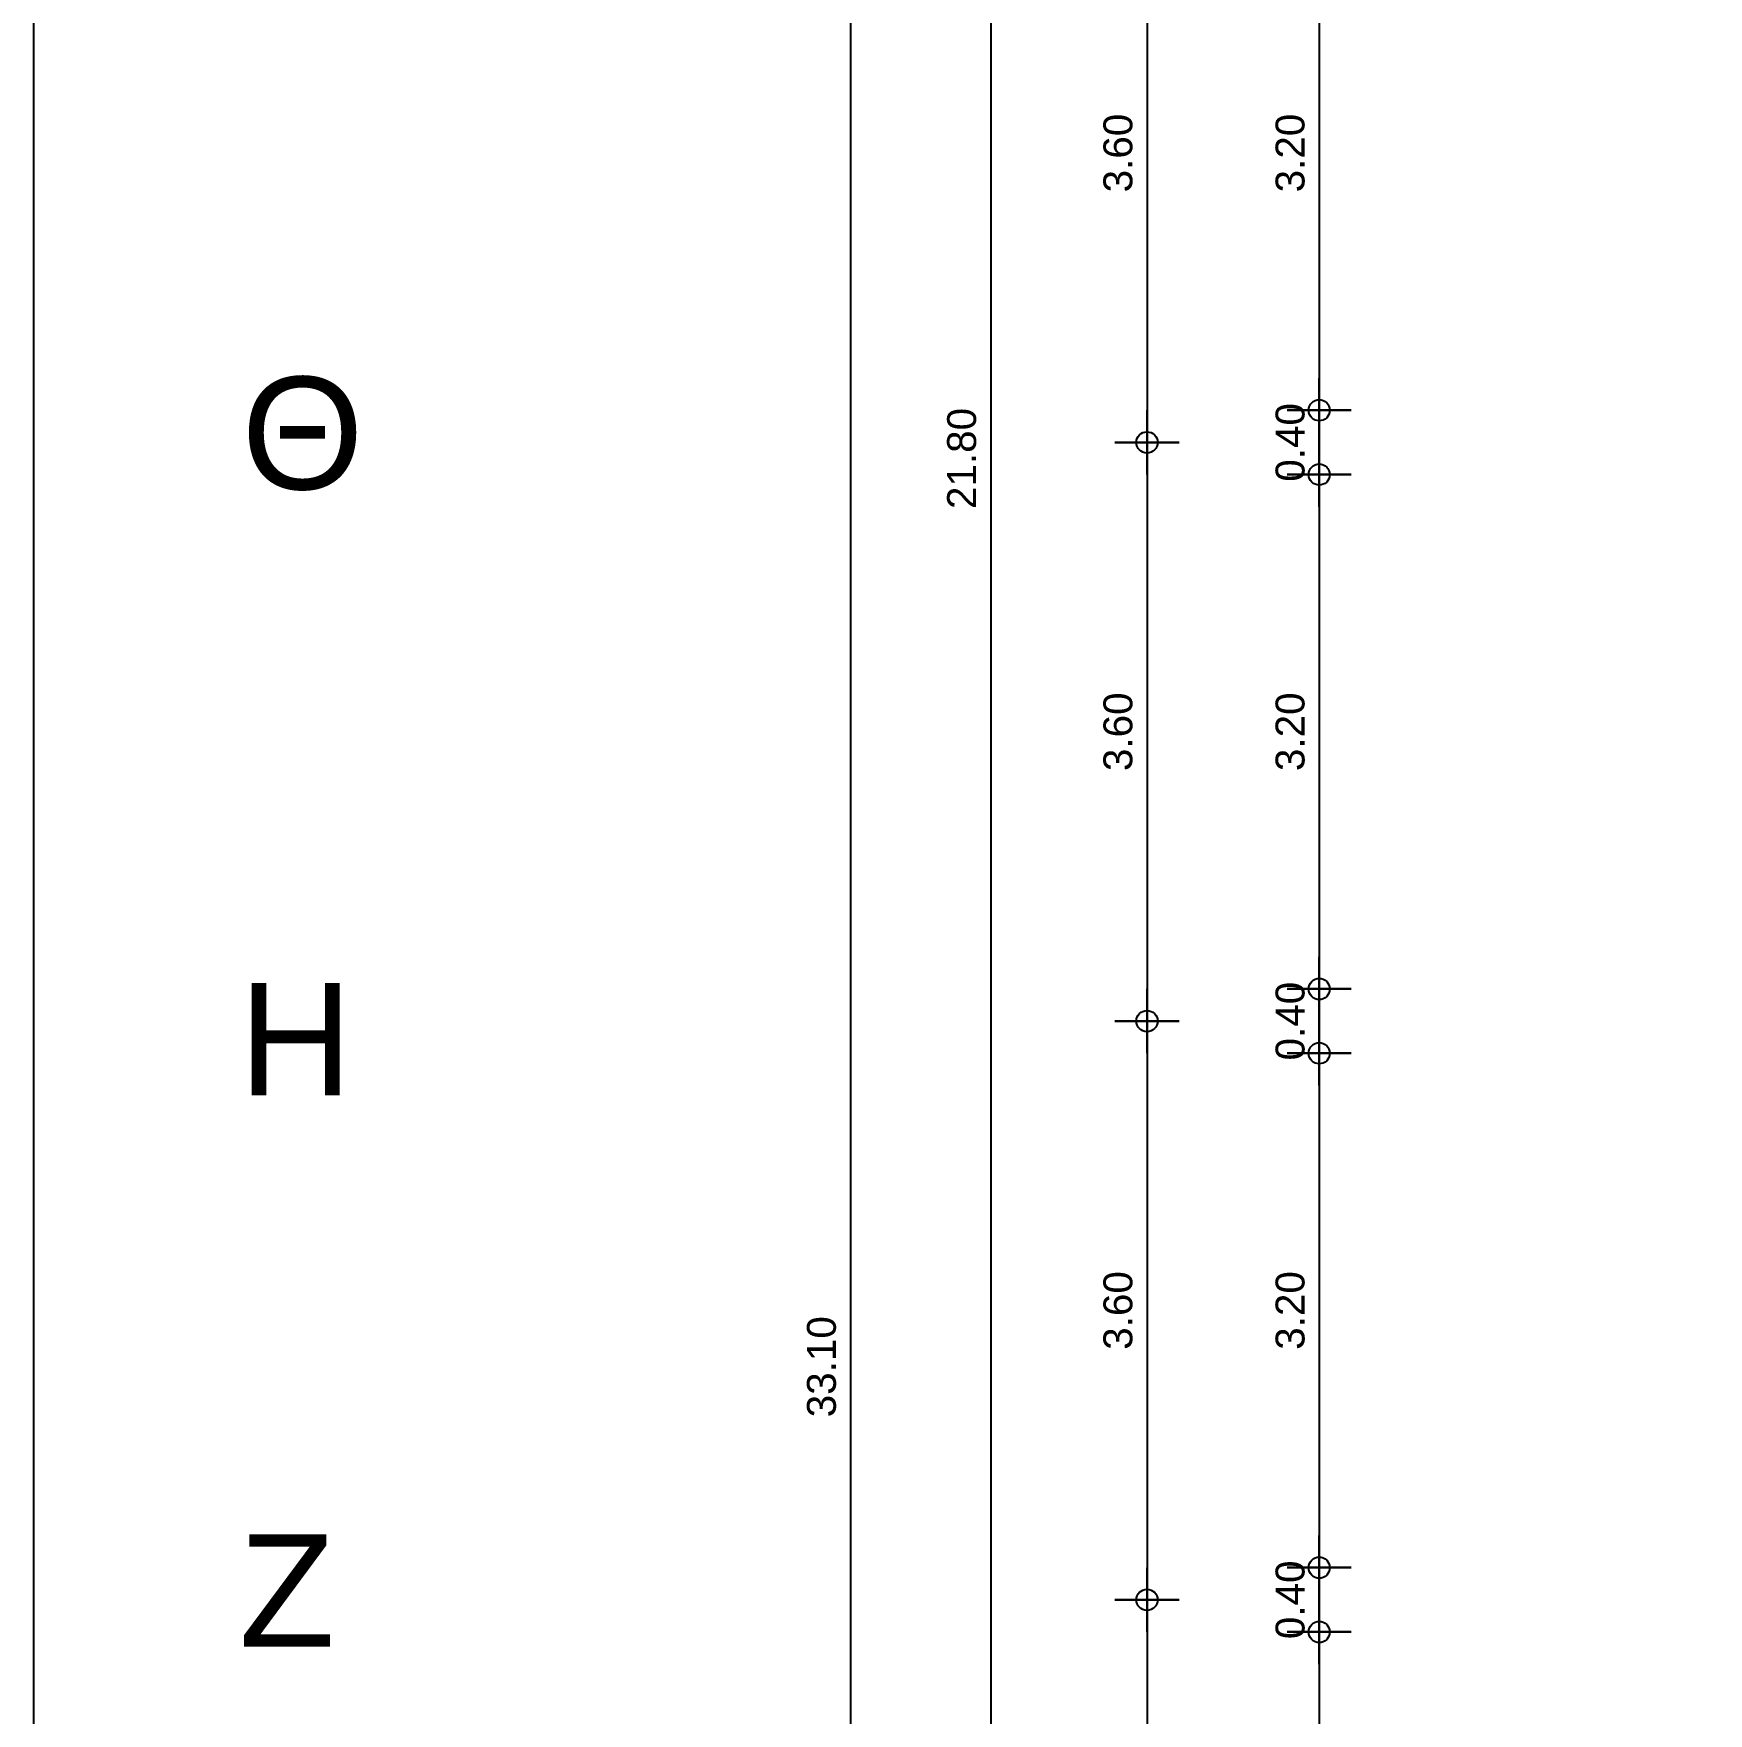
# Model space of a CAD drawing. Header units: metres. Extents: x 0 to 132, y -109 to 310.
# Drawn here: x 1 to 11.42, y 28.58 to 39.03 of the extents above; entities that cross this region are included whole.
import ezdxf

# ---------------------------------------------------------------- set-up
doc = ezdxf.new("R2010")
doc.units = ezdxf.units.M
doc.header["$LTSCALE"] = 0.036
doc.layers.get('Defpoints').update_dxf_attribs({"color": 252})
for name, color, linetype in [('arxitektonika', 254, 'Continuous'), ('BORDER', 252, 'Continuous'), ('DIMBLK', 252, 'Continuous'), ('LAYER-ON', 252, 'Continuous')]:
    doc.layers.add(name, color=color, linetype=linetype)
doc.styles.add('COMU-N', font='arial.ttf')
doc.styles.get("Standard").update_dxf_attribs({"font": 'arial.ttf'})
doc.dimstyles.new('CADWDOT', dxfattribs={"dimscale": 0.1, "dimtxt": 1.8, "dimasz": 0.08, "dimexe": 2, "dimexo": 0, "dimgap": 0.09, "dimtad": 0, "dimrnd": 0.001, "dimzin": 0, "dimdsep": 46, "dimtxsty": 'Standard', "dimblk1": 'ARTDIM', "dimblk2": 'ARTDIM', "dimsah": 1, "dimcen": 0.09, "dimdle": 0.05, "dimse1": 1, "dimse2": 1, "dimadec": 0, "dimazin": 0, "dimtfac": 1, "dimtmove": 0, "dimatfit": 3, "dimldrblk": 'ARTDIM', "dimfxl": 2, "dimtvp": 0.9999, "dimtolj": 1, "dimtzin": 0, "dimarcsym": 0})

# ---------------------------------------------------------------- blocks, each defined once
blk = doc.blocks.new('art103')
at = {"layer": 'BORDER'}
blk.add_line((0.25, 14.6), (0.25, 0.25), dxfattribs=at)
blk = doc.blocks.new('ARTDIM')
at = {"layer": 'DIMBLK'}
for p, q in [((0, -24.9975), (0, 24.9975)), ((-24.9975, 0), (24.9975, 0))]:
    blk.add_line(p, q, dxfattribs=at)
blk.add_circle((0, 0), 8.25, dxfattribs=at)
blk = doc.blocks.new('*D83')
at = {"layer": 'arxitektonika', "color": 0, "lineweight": -2}
blk.add_line((8.997, 39.875), (8.997, 36.691), dxfattribs=at)
at = {"layer": 'Defpoints', "color": 0, "transparency": 16777216}
for p in [(11.418, 39.883), (8.997, 36.683), (11.418, 36.683)]:
    blk.add_point(p, dxfattribs=at)
at = {"layer": 'arxitektonika', "color": 0, "lineweight": -2, "xscale": 0.008, "yscale": 0.008, "zscale": 0.008}
for p, rotation in [((8.997, 39.883), 90), ((8.997, 36.683), 270)]:
    blk.add_blockref('ARTDIM', p, dxfattribs=dict(at, rotation=rotation))
at = {"layer": 'arxitektonika', "color": 0, "insert": (8.817, 38.283), "char_height": 0.18, "attachment_point": 5, "rotation": 90}
blk.add_mtext('\\A1;3.20', dxfattribs=at)
blk = doc.blocks.new('*D84')
at = {"layer": 'arxitektonika', "color": 0, "lineweight": -2}
blk.add_line((8.997, 36.675), (8.997, 36.291), dxfattribs=at)
at = {"layer": 'Defpoints', "color": 0, "transparency": 16777216}
for p in [(11.418, 36.683), (8.997, 36.283), (11.418, 36.283)]:
    blk.add_point(p, dxfattribs=at)
at = {"layer": 'arxitektonika', "color": 0, "lineweight": -2, "xscale": 0.008, "yscale": 0.008, "zscale": 0.008}
for p, rotation in [((8.997, 36.683), 90), ((8.997, 36.283), 270)]:
    blk.add_blockref('ARTDIM', p, dxfattribs=dict(at, rotation=rotation))
at = {"layer": 'arxitektonika', "color": 0, "insert": (8.817, 36.483), "char_height": 0.18, "attachment_point": 5, "rotation": 90}
blk.add_mtext('\\A1;0.40', dxfattribs=at)
blk = doc.blocks.new('*D85')
at = {"layer": 'arxitektonika', "color": 0, "lineweight": -2}
blk.add_line((8.997, 36.275), (8.997, 33.091), dxfattribs=at)
at = {"layer": 'Defpoints', "color": 0, "transparency": 16777216}
for p in [(11.418, 36.283), (8.997, 33.083), (11.418, 33.083)]:
    blk.add_point(p, dxfattribs=at)
at = {"layer": 'arxitektonika', "color": 0, "lineweight": -2, "xscale": 0.008, "yscale": 0.008, "zscale": 0.008}
for p, rotation in [((8.997, 36.283), 90), ((8.997, 33.083), 270)]:
    blk.add_blockref('ARTDIM', p, dxfattribs=dict(at, rotation=rotation))
at = {"layer": 'arxitektonika', "color": 0, "insert": (8.817, 34.683), "char_height": 0.18, "attachment_point": 5, "rotation": 90}
blk.add_mtext('\\A1;3.20', dxfattribs=at)
blk = doc.blocks.new('*D86')
at = {"layer": 'arxitektonika', "color": 0, "lineweight": -2}
blk.add_line((8.997, 33.075), (8.997, 32.691), dxfattribs=at)
at = {"layer": 'Defpoints', "color": 0, "transparency": 16777216}
for p in [(11.418, 33.083), (8.997, 32.683), (11.418, 32.683)]:
    blk.add_point(p, dxfattribs=at)
at = {"layer": 'arxitektonika', "color": 0, "lineweight": -2, "xscale": 0.008, "yscale": 0.008, "zscale": 0.008}
for p, rotation in [((8.997, 33.083), 90), ((8.997, 32.683), 270)]:
    blk.add_blockref('ARTDIM', p, dxfattribs=dict(at, rotation=rotation))
at = {"layer": 'arxitektonika', "color": 0, "insert": (8.817, 32.883), "char_height": 0.18, "attachment_point": 5, "rotation": 90}
blk.add_mtext('\\A1;0.40', dxfattribs=at)
blk = doc.blocks.new('*D87')
at = {"layer": 'arxitektonika', "color": 0, "lineweight": -2}
blk.add_line((8.997, 32.675), (8.997, 29.491), dxfattribs=at)
at = {"layer": 'Defpoints', "color": 0, "transparency": 16777216}
for p in [(11.418, 32.683), (8.997, 29.483), (11.418, 29.483)]:
    blk.add_point(p, dxfattribs=at)
at = {"layer": 'arxitektonika', "color": 0, "lineweight": -2, "xscale": 0.008, "yscale": 0.008, "zscale": 0.008}
for p, rotation in [((8.997, 32.683), 90), ((8.997, 29.483), 270)]:
    blk.add_blockref('ARTDIM', p, dxfattribs=dict(at, rotation=rotation))
at = {"layer": 'arxitektonika', "color": 0, "insert": (8.817, 31.083), "char_height": 0.18, "attachment_point": 5, "rotation": 90}
blk.add_mtext('\\A1;3.20', dxfattribs=at)
blk = doc.blocks.new('*D88')
at = {"layer": 'arxitektonika', "color": 0, "lineweight": -2}
blk.add_line((8.997, 29.091), (8.997, 29.475), dxfattribs=at)
at = {"layer": 'Defpoints', "color": 0, "transparency": 16777216}
for p in [(8.997, 29.483), (11.418, 29.483), (11.418, 29.083)]:
    blk.add_point(p, dxfattribs=at)
at = {"layer": 'arxitektonika', "color": 0, "lineweight": -2, "xscale": 0.008, "yscale": 0.008, "zscale": 0.008}
for p, rotation in [((8.997, 29.483), 90), ((8.997, 29.083), 270)]:
    blk.add_blockref('ARTDIM', p, dxfattribs=dict(at, rotation=rotation))
at = {"layer": 'arxitektonika', "color": 0, "insert": (8.817, 29.283), "char_height": 0.18, "attachment_point": 5, "rotation": 90}
blk.add_mtext('\\A1;0.40', dxfattribs=at)
blk = doc.blocks.new('*D89')
at = {"layer": 'arxitektonika', "color": 0, "lineweight": -2}
blk.add_line((8.997, 29.075), (8.997, 25.491), dxfattribs=at)
at = {"layer": 'Defpoints', "color": 0, "transparency": 16777216}
for p in [(11.418, 29.083), (8.997, 25.483), (11.418, 25.483)]:
    blk.add_point(p, dxfattribs=at)
at = {"layer": 'arxitektonika', "color": 0, "lineweight": -2, "xscale": 0.008, "yscale": 0.008, "zscale": 0.008}
for p, rotation in [((8.997, 29.083), 90), ((8.997, 25.483), 270)]:
    blk.add_blockref('ARTDIM', p, dxfattribs=dict(at, rotation=rotation))
at = {"layer": 'arxitektonika', "color": 0, "insert": (8.817, 27.283), "char_height": 0.18, "attachment_point": 5, "rotation": 90}
blk.add_mtext('\\A1;3.60', dxfattribs=at)
blk = doc.blocks.new('*D96')
at = {"layer": 'arxitektonika', "color": 0, "lineweight": -2}
blk.add_line((6.954, 47.275), (6.954, 25.491), dxfattribs=at)
at = {"layer": 'Defpoints', "color": 0, "transparency": 16777216}
for p in [(9.452, 47.283), (6.954, 25.483), (10.588, 25.483)]:
    blk.add_point(p, dxfattribs=at)
at = {"layer": 'arxitektonika', "color": 0, "lineweight": -2, "xscale": 0.008, "yscale": 0.008, "zscale": 0.008}
for p, rotation in [((6.954, 47.283), 90), ((6.954, 25.483), 270)]:
    blk.add_blockref('ARTDIM', p, dxfattribs=dict(at, rotation=rotation))
at = {"layer": 'arxitektonika', "color": 0, "insert": (6.774, 36.383), "char_height": 0.18, "attachment_point": 5, "rotation": 90}
blk.add_mtext('\\A1;21.80', dxfattribs=at)
blk = doc.blocks.new('*D98')
at = {"layer": 'arxitektonika', "color": 0, "lineweight": -2}
blk.add_line((6.082, 47.275), (6.082, 14.191), dxfattribs=at)
at = {"layer": 'Defpoints', "color": 0, "transparency": 16777216}
for p in [(9.452, 47.283), (6.082, 14.183), (9.452, 14.183)]:
    blk.add_point(p, dxfattribs=at)
at = {"layer": 'arxitektonika', "color": 0, "lineweight": -2, "xscale": 0.008, "yscale": 0.008, "zscale": 0.008}
for p, rotation in [((6.082, 47.283), 90), ((6.082, 14.183), 270)]:
    blk.add_blockref('ARTDIM', p, dxfattribs=dict(at, rotation=rotation))
at = {"layer": 'arxitektonika', "color": 0, "insert": (5.902, 30.733), "char_height": 0.18, "attachment_point": 5, "rotation": 90}
blk.add_mtext('\\A1;33.10', dxfattribs=at)
blk = doc.blocks.new('*D184')
at = {"layer": 'arxitektonika', "color": 0, "lineweight": -2}
blk.add_line((7.926, 40.075), (7.926, 36.491), dxfattribs=at)
at = {"layer": 'Defpoints', "color": 0, "transparency": 16777216}
for p in [(3.079, 40.083), (3.079, 36.483), (7.926, 36.483)]:
    blk.add_point(p, dxfattribs=at)
at = {"layer": 'arxitektonika', "color": 0, "lineweight": -2, "xscale": 0.008, "yscale": 0.008, "zscale": 0.008}
for p, rotation in [((7.926, 40.083), 90), ((7.926, 36.483), 270)]:
    blk.add_blockref('ARTDIM', p, dxfattribs=dict(at, rotation=rotation))
at = {"layer": 'arxitektonika', "color": 0, "insert": (7.746, 38.283), "char_height": 0.18, "attachment_point": 5, "rotation": 90}
blk.add_mtext('\\A1;3.60', dxfattribs=at)
blk = doc.blocks.new('*D185')
at = {"layer": 'arxitektonika', "color": 0, "lineweight": -2}
blk.add_line((7.926, 36.475), (7.926, 32.891), dxfattribs=at)
at = {"layer": 'Defpoints', "color": 0, "transparency": 16777216}
for p in [(3.079, 36.483), (3.079, 32.883), (7.926, 32.883)]:
    blk.add_point(p, dxfattribs=at)
at = {"layer": 'arxitektonika', "color": 0, "lineweight": -2, "xscale": 0.008, "yscale": 0.008, "zscale": 0.008}
for p, rotation in [((7.926, 36.483), 90), ((7.926, 32.883), 270)]:
    blk.add_blockref('ARTDIM', p, dxfattribs=dict(at, rotation=rotation))
at = {"layer": 'arxitektonika', "color": 0, "insert": (7.746, 34.683), "char_height": 0.18, "attachment_point": 5, "rotation": 90}
blk.add_mtext('\\A1;3.60', dxfattribs=at)
blk = doc.blocks.new('*D186')
at = {"layer": 'arxitektonika', "color": 0, "lineweight": -2}
blk.add_line((7.926, 32.875), (7.926, 29.291), dxfattribs=at)
at = {"layer": 'Defpoints', "color": 0, "transparency": 16777216}
for p in [(3.079, 32.883), (3.079, 29.283), (7.926, 29.283)]:
    blk.add_point(p, dxfattribs=at)
at = {"layer": 'arxitektonika', "color": 0, "lineweight": -2, "xscale": 0.008, "yscale": 0.008, "zscale": 0.008}
for p, rotation in [((7.926, 32.883), 90), ((7.926, 29.283), 270)]:
    blk.add_blockref('ARTDIM', p, dxfattribs=dict(at, rotation=rotation))
at = {"layer": 'arxitektonika', "color": 0, "insert": (7.746, 31.083), "char_height": 0.18, "attachment_point": 5, "rotation": 90}
blk.add_mtext('\\A1;3.60', dxfattribs=at)
blk = doc.blocks.new('*D187')
at = {"layer": 'arxitektonika', "color": 0, "lineweight": -2}
blk.add_line((7.926, 29.275), (7.926, 25.691), dxfattribs=at)
at = {"layer": 'Defpoints', "color": 0, "transparency": 16777216}
for p in [(3.079, 29.283), (3.079, 25.683), (7.926, 25.683)]:
    blk.add_point(p, dxfattribs=at)
at = {"layer": 'arxitektonika', "color": 0, "lineweight": -2, "xscale": 0.008, "yscale": 0.008, "zscale": 0.008}
for p, rotation in [((7.926, 29.283), 90), ((7.926, 25.683), 270)]:
    blk.add_blockref('ARTDIM', p, dxfattribs=dict(at, rotation=rotation))
at = {"layer": 'arxitektonika', "color": 0, "insert": (7.746, 27.483), "char_height": 0.18, "attachment_point": 5, "rotation": 90}
blk.add_mtext('\\A1;3.60', dxfattribs=at)

msp = doc.modelspace()

# ---------------------------------------------------------------- block references
at = {"layer": 'LAYER-ON', "xscale": 4, "yscale": 4, "zscale": 4}
msp.add_blockref('art103', (0, 0), dxfattribs=at)

# ---------------------------------------------------------------- texts
at = {"layer": 'arxitektonika', "style": 'COMU-N'}
for s, p in [('Θ', (2.293, 36.191)), ('Η', (2.277, 32.421)), ('Ζ', (2.277, 28.991))]:
    msp.add_text(s, height=0.7, dxfattribs=at).set_placement(p)

# ---------------------------------------------------------------- dimensions: what is measured, and where the dimension line sits
at = {"layer": 'arxitektonika'}
for base, p1, p2, picture, middle in [((6.082, 14.183), (9.452, 47.283), (9.452, 14.183), '*D98', (5.902, 30.733)), ((6.954, 25.483), (9.452, 47.283), (10.588, 25.483), '*D96', (6.774, 36.383)), ((7.926, 36.483), (3.079, 40.083), (3.079, 36.483), '*D184', (7.746, 38.283)), ((8.997, 36.683), (11.418, 39.883), (11.418, 36.683), '*D83', (8.817, 38.283)), ((7.926, 32.883), (3.079, 36.483), (3.079, 32.883), '*D185', (7.746, 34.683)), ((8.997, 33.083), (11.418, 36.283), (11.418, 33.083), '*D85', (8.817, 34.683)), ((7.926, 29.283), (3.079, 32.883), (3.079, 29.283), '*D186', (7.746, 31.083)), ((8.997, 29.483), (11.418, 32.683), (11.418, 29.483), '*D87', (8.817, 31.083)), ((7.926, 25.683), (3.079, 29.283), (3.079, 25.683), '*D187', (7.746, 27.483)), ((8.997, 25.483), (11.418, 29.083), (11.418, 25.483), '*D89', (8.817, 27.283))]:
    dim = msp.add_linear_dim(base=base, p1=p1, p2=p2, angle=90, dimstyle='CADWDOT', dxfattribs=at)
    dim.commit()
    dim.dimension.update_dxf_attribs({"geometry": picture, "text_midpoint": middle})
for base, p1, p2, picture, middle in [((8.997, 36.283), (11.418, 36.683), (11.418, 36.283), '*D84', (8.997, 36.483)), ((8.997, 32.683), (11.418, 33.083), (11.418, 32.683), '*D86', (8.997, 32.883)), ((8.997, 29.483), (11.418, 29.083), (11.418, 29.483), '*D88', (8.997, 29.283))]:
    dim = msp.add_linear_dim(base=base, p1=p1, p2=p2, angle=90, dimstyle='CADWDOT', dxfattribs=at)
    dim.commit()
    dim.dimension.update_dxf_attribs({"geometry": picture, "text_midpoint": middle, "dimtype": 160})

doc.saveas('drawing.dxf')
